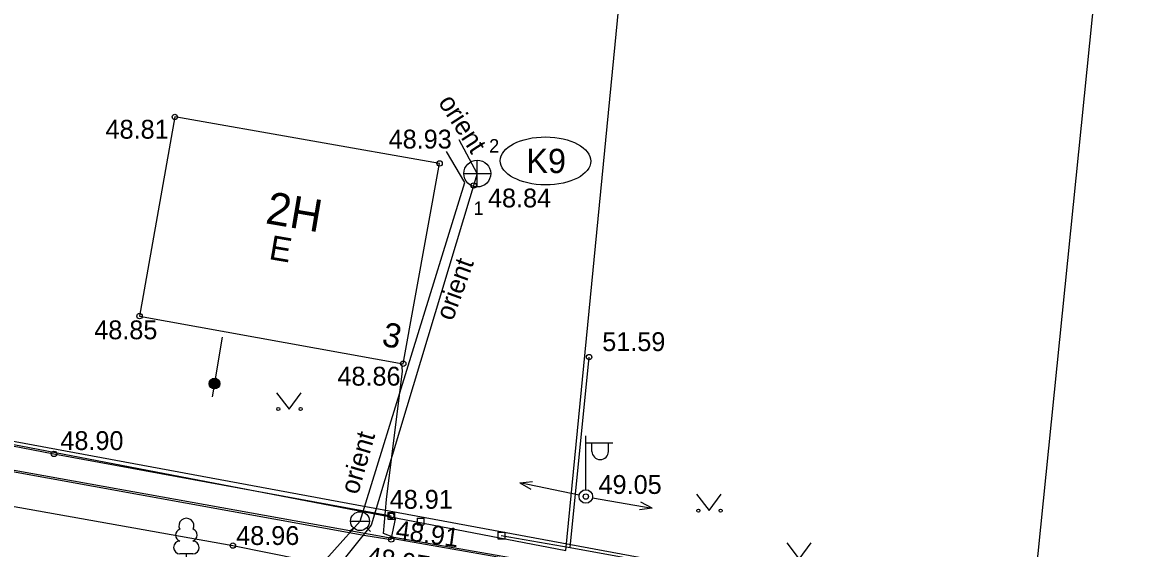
# Model space of a CAD drawing. Extents: x 641231 to 641424, y 6456053 to 6456238.
# Drawn here: x 641288.04 to 641329.97, y 6456149.44 to 6456168.97 of the extents above; entities that cross this region are included whole.
import ezdxf

# ---------------------------------------------------------------- set-up
doc = ezdxf.new("R2010")
doc.units = 0
for name, color, linetype in [('AED', 7, 'Continuous'), ('HALJASTUS', 7, 'Continuous'), ('HOONE', 7, 'Continuous'), ('KAEVU_NR', 7, 'Continuous'), ('KKAEV', 7, 'Continuous'), ('KORGUS', 7, 'Continuous'), ('KTRASS', 7, 'Continuous'), ('MOOTPIIR', 7, 'Continuous'), ('MPKAABEL', 7, 'Continuous'), ('MPOHULIIN', 7, 'Continuous'), ('PIIR', 7, 'Continuous'), ('POST', 7, 'Continuous'), ('PUU', 7, 'Continuous'), ('SIOHULIIN', 7, 'Continuous'), ('TEE', 7, 'Continuous'), ('TORU_NR', 7, 'Continuous'), ('VKAEV', 7, 'Continuous'), ('VTRASS', 7, 'Continuous')]:
    doc.layers.add(name, color=color, linetype=linetype)

# ---------------------------------------------------------------- blocks, each defined once
blk = doc.blocks.new('MURU')
at = {"layer": 'HALJASTUS'}
for p, q in [((-0.927, 1.213), (0, 0)), ((0, 0), (0.891, 1.213))]:
    blk.add_line(p, q, dxfattribs=at)
for centre in [(-0.802, 0), (0.855, 0)]:
    blk.add_circle(centre, 0.11, dxfattribs=at)
blk = doc.blocks.new('RING02')
at = {"layer": 'KORGUS'}
blk.add_circle((0, 0), 0.2, dxfattribs=at)
blk = doc.blocks.new('LEHTP1')
at = {"layer": 'PUU'}
for p, q in [((0.48, 0.95), (-0.48, 0.95)), ((0, 0), (0, 0.95)), ((0.76, 0), (0, 0))]:
    blk.add_line(p, q, dxfattribs=at)
for centre, radius, start, end in [((0, 3.04), 0.554, 332.5799, 207.4201), ((-0.34, 2.345), 0.465, 109.02174, 253.14154), ((0.34, 2.345), 0.465, 286.85082, 70.98591), ((-0.475, 1.425), 0.475, 90.0016, 269.3953), ((0.475, 1.425), 0.475, 270.6047, 89.9984)]:
    blk.add_arc(centre, radius, start, end, dxfattribs=at)
blk = doc.blocks.new('VARPOS')
at = {"layer": 'AED'}
for p, q in [((-0.25, 0.25), (-0.25, -0.25)), ((-0.25, 0.25), (0.25, 0.25)), ((0.25, 0.25), (0.25, -0.25)), ((-0.25, -0.25), (0.25, -0.25))]:
    blk.add_line(p, q, dxfattribs=at)

msp = doc.modelspace()

# ---------------------------------------------------------------- linework, layer by layer
at = {"layer": 'AED'}
for points in [[(641269.779, 6456156.723), (641289.204, 6456152.954), (641301.724, 6456150.655)], [(641305.801, 6456149.921), (641308.361, 6456149.48), (641309.066, 6456156.549)], [(641308.361, 6456149.48), (641316.775, 6456147.94), (641339.291, 6456143.73), (641342.513, 6456143.115)]]:
    msp.add_lwpolyline(points, dxfattribs=at)
at = {"layer": 'HOONE'}
msp.add_lwpolyline([(641293.69, 6456165.47), (641292.38, 6456158.07), (641302.166, 6456156.303), (641303.518, 6456163.742)], close=True, dxfattribs=at)
at = {"layer": 'KAEVU_NR'}
msp.add_ellipse((641307.449, 6456163.835), major_axis=(1.678, -0.009), ratio=0.531431, dxfattribs=at)
at = {"layer": 'KKAEV'}
for p, q in [((641304.914, 6456162.867), (641304.914, 6456163.867)), ((641304.414, 6456163.367), (641305.414, 6456163.367))]:
    msp.add_line(p, q, dxfattribs=at)
msp.add_circle((641304.914, 6456163.367), 0.5, dxfattribs=at)
at = {"layer": 'KORGUS'}
for centre in [(641303.518, 6456163.742), (641304.783, 6456162.923), (641292.38, 6456158.07), (641309.066, 6456156.549), (641302.166, 6456156.303), (641289.204, 6456152.954), (641308.945, 6456151.368), (641301.724, 6456150.655), (641295.843, 6456149.547), (641301.721, 6456149.773)]:
    msp.add_circle(centre, 0.1, dxfattribs=at)
at = {"layer": 'KTRASS'}
msp.add_line((641304.914, 6456163.367), (641304.242, 6456164.616), dxfattribs=at)
msp.add_lwpolyline([(641304.914, 6456163.367), (641300.979, 6456150.308), (641293.51, 6456141.011)], dxfattribs=at)
at = {"layer": 'MOOTPIIR'}
msp.add_lwpolyline([(641266.843, 6456138.963), (641269.66, 6456156.77), (641389.888, 6456134.463), (641386.078, 6456117.174), (641266.843, 6456138.963)], dxfattribs=at)
at = {"layer": 'MPKAABEL'}
for points in [[(641308.69, 6456149.03), (641308.56, 6456148.67), (641301.82, 6456149.85), (641301.43, 6456149.99), (641301.54, 6456151.26), (641302.14, 6456156.03), (641302.112, 6456156.313)], [(641269.504, 6456155.786), (641281.72, 6456153.43), (641301.42, 6456149.88), (641301.79, 6456149.81), (641307.87, 6456148.74), (641308.543, 6456148.622), (641308.69, 6456149.03)]]:
    msp.add_lwpolyline(points, dxfattribs=at)
at = {"layer": 'MPOHULIIN'}
for p, q in [((641306.497, 6456151.877), (641306.969, 6456151.931)), ((641306.497, 6456151.877), (641306.908, 6456151.638)), ((641308.7, 6456151.419), (641306.497, 6456151.877)), ((641308.945, 6456151.368), (641308.945, 6456151.368)), ((641308.945, 6456151.368), (641308.945, 6456151.368)), ((641309.191, 6456151.325), (641311.408, 6456150.94)), ((641311.408, 6456150.94), (641310.937, 6456150.871)), ((641311.408, 6456150.94), (641310.989, 6456151.165))]:
    msp.add_line(p, q, dxfattribs=at)
at = {"layer": 'PIIR'}
for points in [[(641313.31, 6456201.74), (641290.5, 6456208.63), (641276.35, 6456213.77), (641269.66, 6456156.77), (641308.2, 6456149.37), (641311.52, 6456183.41)], [(641325.41, 6456146.19), (641348.56, 6456141.91), (641354.96, 6456189), (641313.31, 6456201.74), (641311.52, 6456183.41), (641328.85, 6456180.21)]]:
    msp.add_lwpolyline(points, close=True, dxfattribs=at)
at = {"layer": 'POST'}
for p, q in [((641308.945, 6456151.618), (641308.945, 6456153.618)), ((641308.945, 6456153.368), (641309.945, 6456153.368)), ((641309.171, 6456153.047), (641309.171, 6456153.368)), ((641309.784, 6456153.047), (641309.784, 6456153.368)), ((641308.945, 6456151.368), (641308.945, 6456151.368))]:
    msp.add_line(p, q, dxfattribs=at)
msp.add_circle((641308.945, 6456151.371), 0.25, dxfattribs=at)
msp.add_arc((641309.478, 6456153.047), 0.306, 180, 0, dxfattribs=at)
at = {"layer": 'SIOHULIIN'}
for p, q in [((641295.493, 6456157.531), (641295.493, 6456157.531)), ((641295.452, 6456157.285), (641295.08, 6456155.075))]:
    msp.add_line(p, q, dxfattribs=at)
for radius in [0.199, 0.19, 0.18, 0.171, 0.162, 0.152, 0.143, 0.133, 0.124, 0.114, 0.105, 0.0953, 0.0858, 0.0763, 0.0669, 0.0574, 0.0479, 0.0385, 0.029, 0.0195, 0.0101, 0.00061]:
    msp.add_circle((641295.162, 6456155.564), radius, dxfattribs=at)
at = {"layer": 'TEE'}
for points in [[(641269.467, 6456155.558), (641282.253, 6456153.278), (641300.785, 6456149.926), (641301.721, 6456149.773), (641301.891, 6456150.594)], [(641269.269, 6456154.298), (641295.843, 6456149.547), (641300.989, 6456148.504), (641299.689, 6456145.356)]]:
    msp.add_lwpolyline(points, dxfattribs=at)
at = {"layer": 'VKAEV'}
for p, q in [((641300.213, 6456150.455), (641300.913, 6456150.455)), ((641300.315, 6456150.207), (641300.176, 6456150.068)), ((641300.81, 6456150.207), (641300.95, 6456150.068))]:
    msp.add_line(p, q, dxfattribs=at)
msp.add_circle((641300.563, 6456150.455), 0.35, dxfattribs=at)
at = {"layer": 'VTRASS'}
msp.add_lwpolyline([(641292.945, 6456141.939), (641300.563, 6456150.455), (641304.452, 6456163.031), (641303.779, 6456164.19)], dxfattribs=at)

# ---------------------------------------------------------------- block references
at = {"layer": 'AED', "xscale": 0.5, "yscale": 0.5}
for p in [(641301.724, 6456150.655), (641302.81, 6456150.437), (641305.808, 6456149.919)]:
    msp.add_blockref('VARPOS', p, dxfattribs=at)
at = {"layer": 'HALJASTUS', "xscale": 0.5, "yscale": 0.5}
for p in [(641297.932, 6456154.62), (641313.522, 6456150.845), (641316.866, 6456149.047)]:
    msp.add_blockref('MURU', p, dxfattribs=at)
at = {"layer": 'KORGUS', "xscale": 0.5, "yscale": 0.5}
msp.add_blockref('RING02', (641293.69, 6456165.47), dxfattribs=at)
at = {"layer": 'PUU', "xscale": 0.5, "yscale": 0.5}
msp.add_blockref('LEHTP1', (641294.118, 6456148.764), dxfattribs=at)

# ---------------------------------------------------------------- texts
at = {"layer": 'HOONE'}
for s, height, rotation, p in [('2H', 1.2, 350.3447, (641297.019, 6456161.525)), ('E', 0.9, 350.3447, (641297.149, 6456160.194)), ('3', 0.9, 347.828, (641301.334, 6456156.986))]:
    msp.add_text(s, height=height, rotation=rotation, dxfattribs=at).set_placement(p)
at = {"layer": 'KAEVU_NR'}
msp.add_text('K9', height=0.9, dxfattribs=at).set_placement((641306.737, 6456163.385))
at = {"layer": 'KORGUS'}
for s, p in [('48.81', (641291.118, 6456164.662)), ('48.93', (641301.625, 6456164.296)), ('48.84', (641305.313, 6456162.109)), ('48.85', (641290.699, 6456157.211)), ('51.59', (641309.554, 6456156.772)), ('48.86', (641299.724, 6456155.489)), ('48.90', (641289.441, 6456153.097)), ('49.05', (641309.417, 6456151.466)), ('48.91', (641301.664, 6456150.915)), ('48.96', (641295.967, 6456149.57))]:
    msp.add_text(s, height=0.7, dxfattribs=at).set_placement(p)
for s, rotation, p in [('48.91', 352.2587, (641301.858, 6456149.798)), ('48.97', 350.7661, (641300.773, 6456148.826))]:
    msp.add_text(s, height=0.7, rotation=rotation, dxfattribs=at).set_placement(p)
at = {"layer": 'KTRASS'}
for rotation, p in [(302.8478, (641303.444, 6456166.015)), (70.1104, (641304, 6456157.862))]:
    msp.add_text('orient', height=0.7, rotation=rotation, dxfattribs=at).set_placement(p)
at = {"layer": 'TORU_NR'}
for s, p in [('2', (641305.356, 6456164.144)), ('1', (641304.779, 6456161.829))]:
    msp.add_text(s, height=0.5, dxfattribs=at).set_placement(p)
at = {"layer": 'VTRASS'}
msp.add_text('orient', height=0.7, rotation=73.9238, dxfattribs=at).set_placement((641300.484, 6456151.412))

doc.saveas('drawing.dxf')
